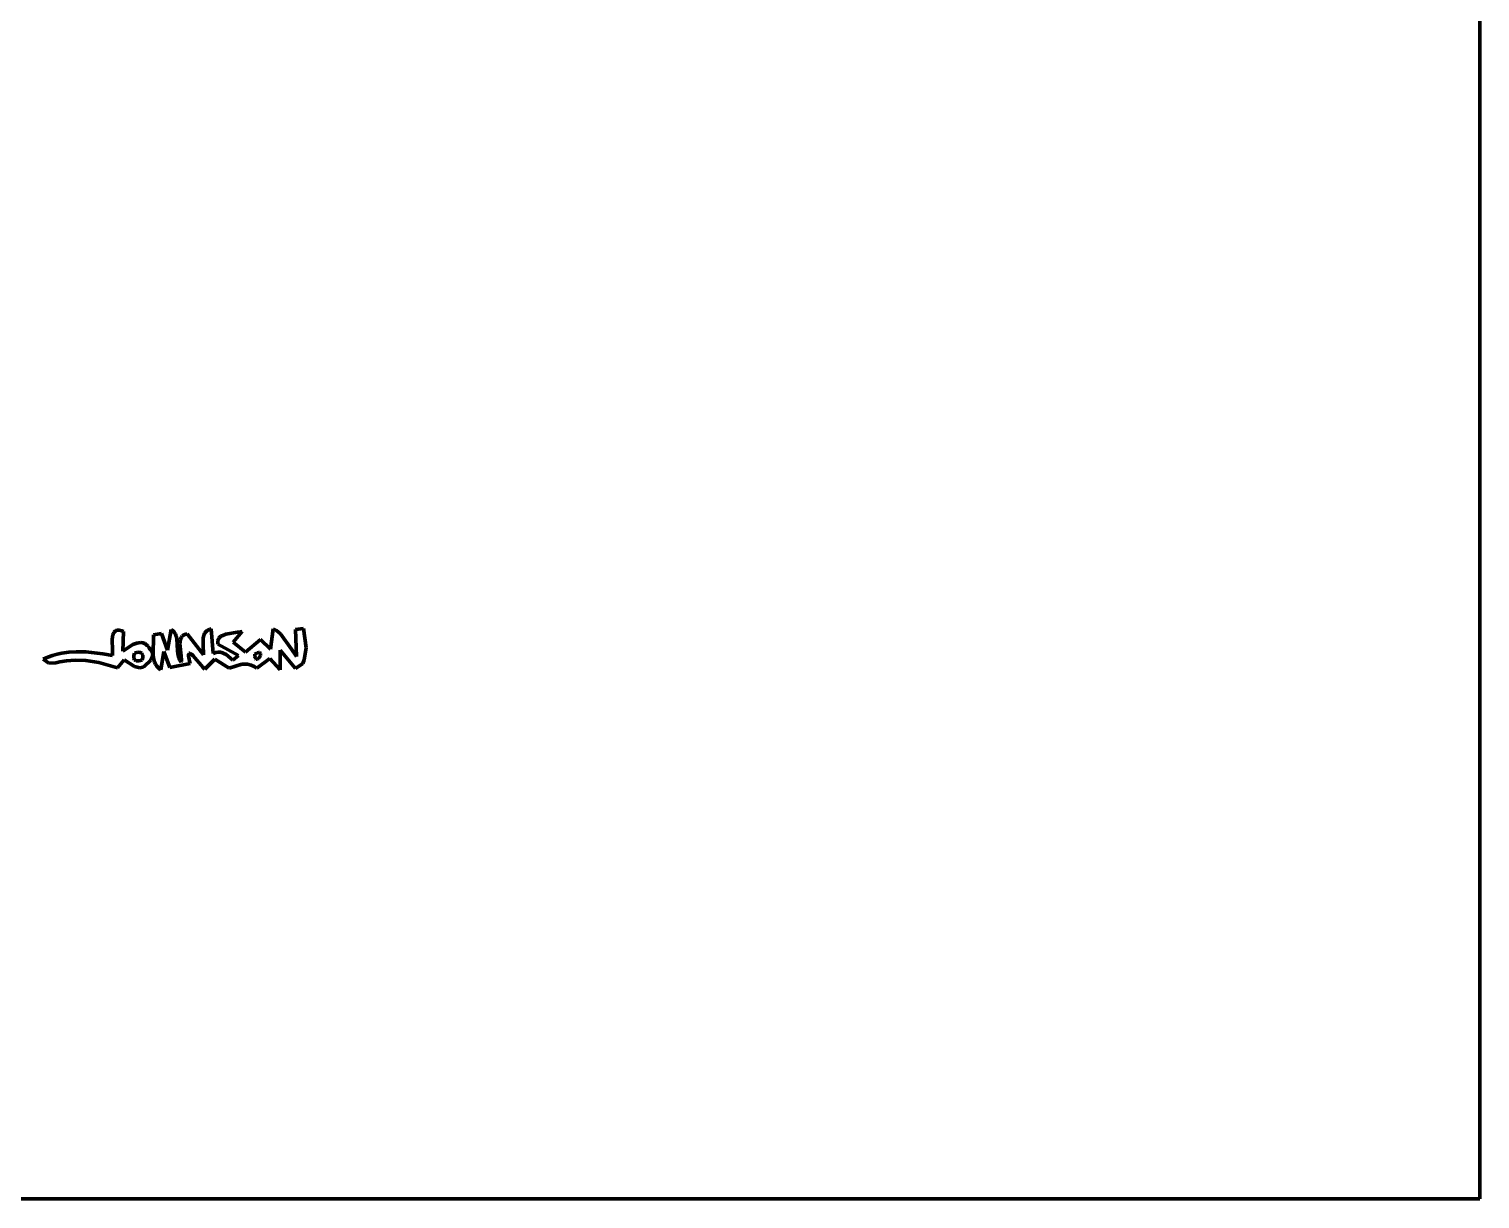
# Model space of a CAD drawing. Header units: millimetres. Extents: x 0 to 10.4, y 0 to 10.4.
# Drawn here: x 5.836 to 10.417, y 0 to 3.694 of the extents above; entities that cross this region are included whole.
import ezdxf

# ---------------------------------------------------------------- set-up
doc = ezdxf.new("R2010")
doc.units = ezdxf.units.MM
doc.layers.add('color#2b2b2bff', color=7, linetype='CONTINUOUS', lineweight=100)
doc.layers.add('color#fdfdfdff', color=7, linetype='CONTINUOUS', lineweight=100)

msp = doc.modelspace()

# ---------------------------------------------------------------- linework, layer by layer
at = {"layer": 'color#2b2b2bff'}
for p, q in [((6.1024, 1.7846), (6.1037, 1.7874)), ((6.1037, 1.7874), (6.1052, 1.7899)), ((6.1052, 1.7899), (6.1071, 1.792)), ((6.1071, 1.792), (6.1092, 1.7937)), ((6.1092, 1.7937), (6.1117, 1.7949)), ((6.1117, 1.7949), (6.1145, 1.7957)), ((6.1145, 1.7957), (6.1177, 1.796)), ((6.1177, 1.796), (6.1213, 1.7957)), ((6.1213, 1.7957), (6.1253, 1.7948)), ((6.1253, 1.7948), (6.1297, 1.7934)), ((6.1297, 1.7934), (6.1347, 1.7913)), ((6.1347, 1.7913), (6.1327, 1.7302)), ((6.2732, 1.7326), (6.2856, 1.7977)), ((6.2856, 1.7977), (6.2889, 1.7953)), ((6.2889, 1.7953), (6.2919, 1.7926)), ((6.2919, 1.7926), (6.2944, 1.7898)), ((6.2944, 1.7898), (6.2966, 1.7868)), ((6.2966, 1.7868), (6.2985, 1.7837)), ((6.3903, 1.7853), (6.3918, 1.7878)), ((6.3918, 1.7878), (6.3936, 1.7901)), ((6.3936, 1.7901), (6.3957, 1.7922)), ((6.3957, 1.7922), (6.3982, 1.7942)), ((6.3982, 1.7942), (6.4009, 1.796)), ((6.4009, 1.796), (6.4041, 1.7975)), ((6.4041, 1.7975), (6.4076, 1.7989)), ((6.4076, 1.7989), (6.4115, 1.8)), ((6.4115, 1.8), (6.418, 1.7223)), ((6.4577, 1.7833), (6.4946, 1.7894)), ((6.5096, 1.7917), (6.4804, 1.7578)), ((6.4946, 1.7894), (6.5042, 1.7907)), ((6.5042, 1.7907), (6.5096, 1.7917)), ((6.5988, 1.7362), (6.6071, 1.8007)), ((6.6071, 1.8007), (6.6179, 1.7946)), ((6.6179, 1.7946), (6.6302, 1.7846)), ((6.678, 1.7984), (6.703, 1.801)), ((6.6803, 1.7126), (6.678, 1.7984)), ((6.703, 1.801), (6.711, 1.74)), ((6.0992, 1.7668), (6.0999, 1.7746)), ((6.1, 1.7333), (6.0992, 1.7668)), ((6.0999, 1.7746), (6.1013, 1.7815)), ((6.1013, 1.7815), (6.1024, 1.7846)), ((6.1327, 1.7302), (6.1643, 1.7506)), ((6.1643, 1.7506), (6.177, 1.7552)), ((6.177, 1.7552), (6.1834, 1.7564)), ((6.1834, 1.7564), (6.1896, 1.7566)), ((6.1896, 1.7566), (6.1956, 1.7557)), ((6.1956, 1.7557), (6.1986, 1.7548)), ((6.1986, 1.7548), (6.2015, 1.7536)), ((6.2015, 1.7536), (6.2043, 1.752)), ((6.2043, 1.752), (6.207, 1.75)), ((6.207, 1.75), (6.2096, 1.7477)), ((6.2096, 1.7477), (6.2121, 1.745)), ((6.2121, 1.745), (6.2145, 1.7418)), ((6.2145, 1.7418), (6.2168, 1.7382)), ((6.2281, 1.7154), (6.229, 1.7813)), ((6.229, 1.7813), (6.2546, 1.7858)), ((6.2546, 1.7858), (6.2732, 1.7326)), ((6.2985, 1.7837), (6.3014, 1.7771)), ((6.3014, 1.7771), (6.3032, 1.7701)), ((6.3032, 1.7701), (6.3055, 1.7312)), ((6.3129, 1.7529), (6.3133, 1.7602)), ((6.3171, 1.7135), (6.3129, 1.7529)), ((6.3133, 1.7602), (6.3145, 1.7669)), ((6.3145, 1.7669), (6.3155, 1.77)), ((6.3155, 1.77), (6.3168, 1.7728)), ((6.3168, 1.7728), (6.3184, 1.7754)), ((6.3184, 1.7754), (6.3204, 1.7777)), ((6.3204, 1.7777), (6.3227, 1.7797)), ((6.3227, 1.7797), (6.3254, 1.7814)), ((6.3254, 1.7814), (6.3285, 1.7828)), ((6.3285, 1.7828), (6.3321, 1.7837)), ((6.3321, 1.7837), (6.3361, 1.7843)), ((6.3361, 1.7843), (6.3877, 1.7186)), ((6.3864, 1.7711), (6.3881, 1.78)), ((6.3866, 1.7513), (6.3864, 1.7711)), ((6.3877, 1.7186), (6.3866, 1.7513)), ((6.3881, 1.78), (6.3903, 1.7853)), ((6.4321, 1.7593), (6.4324, 1.7624)), ((6.4322, 1.7558), (6.4321, 1.7593)), ((6.4328, 1.7521), (6.4322, 1.7558)), ((6.4324, 1.7624), (6.4332, 1.7653)), ((6.4979, 1.7161), (6.4328, 1.7521)), ((6.4332, 1.7653), (6.4343, 1.768)), ((6.4343, 1.768), (6.4358, 1.7705)), ((6.4358, 1.7705), (6.4376, 1.7727)), ((6.4376, 1.7727), (6.4398, 1.7747)), ((6.4398, 1.7747), (6.4422, 1.7766)), ((6.4422, 1.7766), (6.4478, 1.7797)), ((6.4478, 1.7797), (6.4577, 1.7833)), ((6.4804, 1.7578), (6.5203, 1.7261)), ((6.5203, 1.7261), (6.5671, 1.767)), ((6.5671, 1.767), (6.5988, 1.7362)), ((6.6302, 1.7846), (6.6648, 1.736)), ((5.8812, 1.7045), (5.8955, 1.7106)), ((5.8986, 1.6923), (5.8812, 1.7045)), ((5.8955, 1.7106), (5.9101, 1.7157)), ((5.9101, 1.7157), (5.9249, 1.7198)), ((5.9342, 1.6963), (5.9208, 1.6931)), ((5.9249, 1.7198), (5.9398, 1.7231)), ((5.9545, 1.6997), (5.9342, 1.6963)), ((5.9398, 1.7231), (5.9625, 1.7263)), ((5.9818, 1.7016), (5.9545, 1.6997)), ((5.9625, 1.7263), (5.9855, 1.7279)), ((6.0159, 1.7004), (5.9818, 1.7016)), ((5.9855, 1.7279), (6.0162, 1.7275)), ((6.0565, 1.6942), (6.0159, 1.7004)), ((6.0162, 1.7275), (6.0699, 1.7217)), ((6.0699, 1.7217), (6.1001, 1.716)), ((6.1003, 1.7222), (6.1, 1.7333)), ((6.1001, 1.716), (6.1003, 1.7222)), ((6.1366, 1.7019), (6.1158, 1.6772)), ((6.1689, 1.681), (6.1366, 1.7019)), ((6.1669, 1.7157), (6.1668, 1.7078)), ((6.1668, 1.7078), (6.1693, 1.7024)), ((6.1689, 1.7238), (6.1669, 1.7157)), ((6.1796, 1.7261), (6.1689, 1.7238)), ((6.1693, 1.7024), (6.1746, 1.6996)), ((6.1746, 1.6996), (6.1826, 1.6992)), ((6.1876, 1.7259), (6.1796, 1.7261)), ((6.1826, 1.6992), (6.1932, 1.7014)), ((6.1929, 1.723), (6.1876, 1.7259)), ((6.1955, 1.7176), (6.1929, 1.723)), ((6.1932, 1.7014), (6.1953, 1.7096)), ((6.1953, 1.7096), (6.1955, 1.7176)), ((6.2211, 1.7018), (6.1999, 1.6817)), ((6.2168, 1.7382), (6.2192, 1.7359)), ((6.2192, 1.7359), (6.2213, 1.7336)), ((6.2256, 1.7106), (6.2211, 1.7018)), ((6.2213, 1.7336), (6.223, 1.7313)), ((6.223, 1.7313), (6.2255, 1.7267)), ((6.2255, 1.7267), (6.2267, 1.7221)), ((6.227, 1.7174), (6.2256, 1.7106)), ((6.2267, 1.7221), (6.227, 1.7174)), ((6.2302, 1.7037), (6.2281, 1.7154)), ((6.2327, 1.6962), (6.2302, 1.7037)), ((6.236, 1.6891), (6.2327, 1.6962)), ((6.2616, 1.7285), (6.253, 1.6704)), ((6.2813, 1.6785), (6.2616, 1.7285)), ((6.3055, 1.7312), (6.3075, 1.7157)), ((6.3075, 1.7157), (6.3096, 1.7082)), ((6.3096, 1.7082), (6.3128, 1.7012)), ((6.3128, 1.7012), (6.3148, 1.6978)), ((6.3148, 1.6978), (6.3172, 1.6945)), ((6.3179, 1.7031), (6.3171, 1.7135)), ((6.3172, 1.6945), (6.3176, 1.6971)), ((6.3176, 1.6971), (6.3179, 1.7031)), ((6.3399, 1.7204), (6.3397, 1.7179)), ((6.3397, 1.7179), (6.3399, 1.7144)), ((6.3405, 1.7222), (6.3399, 1.7204)), ((6.3399, 1.7144), (6.3406, 1.7101)), ((6.3413, 1.7233), (6.3405, 1.7222)), ((6.3406, 1.7101), (6.3416, 1.7048)), ((6.3425, 1.7237), (6.3413, 1.7233)), ((6.3416, 1.7048), (6.3432, 1.6985)), ((6.344, 1.7234), (6.3425, 1.7237)), ((6.3432, 1.6985), (6.3452, 1.6911)), ((6.3458, 1.7226), (6.344, 1.7234)), ((6.3477, 1.7213), (6.3458, 1.7226)), ((6.3499, 1.7195), (6.3477, 1.7213)), ((6.3523, 1.7173), (6.3499, 1.7195)), ((6.3548, 1.7147), (6.3523, 1.7173)), ((6.3602, 1.7088), (6.3548, 1.7147)), ((6.3801, 1.6852), (6.3602, 1.7088)), ((6.4227, 1.7043), (6.3918, 1.6734)), ((6.418, 1.7223), (6.4257, 1.7255)), ((6.468, 1.6762), (6.4227, 1.7043)), ((6.4257, 1.7255), (6.4331, 1.7269)), ((6.4331, 1.7269), (6.4423, 1.7264)), ((6.4423, 1.7264), (6.4592, 1.7191)), ((6.4592, 1.7191), (6.4801, 1.7012)), ((6.4801, 1.7012), (6.4979, 1.7161)), ((6.5529, 1.7227), (6.5489, 1.7207)), ((6.5489, 1.7207), (6.5492, 1.7163)), ((6.5492, 1.7163), (6.5497, 1.7127)), ((6.5497, 1.7127), (6.5504, 1.7098)), ((6.5504, 1.7098), (6.5513, 1.7076)), ((6.5513, 1.7076), (6.5523, 1.7059)), ((6.5523, 1.7059), (6.5535, 1.7049)), ((6.5563, 1.724), (6.5529, 1.7227)), ((6.5535, 1.7049), (6.5548, 1.7043)), ((6.5548, 1.7043), (6.5562, 1.7042)), ((6.5963, 1.7066), (6.5552, 1.6759)), ((6.5562, 1.7042), (6.5576, 1.7045)), ((6.5592, 1.7248), (6.5563, 1.724)), ((6.5576, 1.7045), (6.559, 1.7052)), ((6.559, 1.7052), (6.5604, 1.7062)), ((6.5616, 1.7251), (6.5592, 1.7248)), ((6.5604, 1.7062), (6.5641, 1.7106)), ((6.5635, 1.725), (6.5616, 1.7251)), ((6.565, 1.7245), (6.5635, 1.725)), ((6.5641, 1.7106), (6.5667, 1.7161)), ((6.5661, 1.7237), (6.565, 1.7245)), ((6.5669, 1.7225), (6.5661, 1.7237)), ((6.5667, 1.7161), (6.5674, 1.7196)), ((6.5673, 1.7211), (6.5669, 1.7225)), ((6.5674, 1.7196), (6.5673, 1.7211)), ((6.6291, 1.6709), (6.5963, 1.7066)), ((6.6296, 1.7333), (6.6291, 1.6709)), ((6.6774, 1.6751), (6.6296, 1.7333)), ((6.6648, 1.736), (6.6803, 1.7126)), ((6.7045, 1.7021), (6.7005, 1.6909)), ((6.711, 1.74), (6.7045, 1.7021)), ((5.9208, 1.6931), (5.8986, 1.6923)), ((6.1158, 1.6772), (6.0565, 1.6942)), ((6.1862, 1.6775), (6.1689, 1.681)), ((6.1957, 1.6789), (6.1862, 1.6775)), ((6.1999, 1.6817), (6.1957, 1.6789)), ((6.2404, 1.6824), (6.236, 1.6891)), ((6.2431, 1.6792), (6.2404, 1.6824)), ((6.246, 1.6762), (6.2431, 1.6792)), ((6.2493, 1.6732), (6.246, 1.6762)), ((6.253, 1.6704), (6.2493, 1.6732)), ((6.3452, 1.6911), (6.2813, 1.6785)), ((6.3853, 1.6795), (6.3801, 1.6852)), ((6.3876, 1.6771), (6.3853, 1.6795)), ((6.3898, 1.675), (6.3876, 1.6771)), ((6.3918, 1.6734), (6.3898, 1.675)), ((6.5077, 1.6891), (6.468, 1.6762)), ((6.526, 1.689), (6.5077, 1.6891)), ((6.5379, 1.6859), (6.526, 1.689)), ((6.5467, 1.6818), (6.5379, 1.6859)), ((6.5552, 1.6759), (6.5467, 1.6818)), ((6.7005, 1.6909), (6.6774, 1.6751))]:
    msp.add_line(p, q, dxfattribs=at)
at = {"layer": 'color#fdfdfdff'}
for p, q in [((10.4167, 10.4167), (10.4167, 0)), ((6.1037, 1.7874), (6.1024, 1.7846)), ((6.1052, 1.7899), (6.1037, 1.7874)), ((6.1071, 1.792), (6.1052, 1.7899)), ((6.1092, 1.7937), (6.1071, 1.792)), ((6.1117, 1.7949), (6.1092, 1.7937)), ((6.1145, 1.7957), (6.1117, 1.7949)), ((6.1177, 1.796), (6.1145, 1.7957)), ((6.1213, 1.7957), (6.1177, 1.796)), ((6.1253, 1.7948), (6.1213, 1.7957)), ((6.1297, 1.7934), (6.1253, 1.7948)), ((6.1347, 1.7913), (6.1297, 1.7934)), ((6.1327, 1.7302), (6.1347, 1.7913)), ((6.2856, 1.7977), (6.2732, 1.7326)), ((6.2889, 1.7953), (6.2856, 1.7977)), ((6.2919, 1.7926), (6.2889, 1.7953)), ((6.2944, 1.7898), (6.2919, 1.7926)), ((6.2966, 1.7868), (6.2944, 1.7898)), ((6.2985, 1.7837), (6.2966, 1.7868)), ((6.3918, 1.7878), (6.3903, 1.7853)), ((6.3936, 1.7901), (6.3918, 1.7878)), ((6.3957, 1.7922), (6.3936, 1.7901)), ((6.3982, 1.7942), (6.3957, 1.7922)), ((6.4009, 1.796), (6.3982, 1.7942)), ((6.4041, 1.7975), (6.4009, 1.796)), ((6.4076, 1.7989), (6.4041, 1.7975)), ((6.4115, 1.8), (6.4076, 1.7989)), ((6.418, 1.7223), (6.4115, 1.8)), ((6.4946, 1.7894), (6.4577, 1.7833)), ((6.4804, 1.7578), (6.5096, 1.7917)), ((6.5042, 1.7907), (6.4946, 1.7894)), ((6.5096, 1.7917), (6.5042, 1.7907)), ((6.6071, 1.8007), (6.5988, 1.7362)), ((6.6179, 1.7946), (6.6071, 1.8007)), ((6.6302, 1.7846), (6.6179, 1.7946)), ((6.703, 1.801), (6.678, 1.7984)), ((6.678, 1.7984), (6.6803, 1.7126)), ((6.711, 1.74), (6.703, 1.801)), ((6.0999, 1.7746), (6.0992, 1.7668)), ((6.0992, 1.7668), (6.1, 1.7333)), ((6.1013, 1.7815), (6.0999, 1.7746)), ((6.1024, 1.7846), (6.1013, 1.7815)), ((6.1643, 1.7506), (6.1327, 1.7302)), ((6.177, 1.7552), (6.1643, 1.7506)), ((6.1834, 1.7564), (6.177, 1.7552)), ((6.1896, 1.7566), (6.1834, 1.7564)), ((6.1956, 1.7557), (6.1896, 1.7566)), ((6.1986, 1.7548), (6.1956, 1.7557)), ((6.2015, 1.7536), (6.1986, 1.7548)), ((6.2043, 1.752), (6.2015, 1.7536)), ((6.207, 1.75), (6.2043, 1.752)), ((6.2096, 1.7477), (6.207, 1.75)), ((6.2121, 1.745), (6.2096, 1.7477)), ((6.2145, 1.7418), (6.2121, 1.745)), ((6.2168, 1.7382), (6.2145, 1.7418)), ((6.229, 1.7813), (6.2281, 1.7154)), ((6.2546, 1.7858), (6.229, 1.7813)), ((6.2732, 1.7326), (6.2546, 1.7858)), ((6.3014, 1.7771), (6.2985, 1.7837)), ((6.3032, 1.7701), (6.3014, 1.7771)), ((6.3055, 1.7312), (6.3032, 1.7701)), ((6.3133, 1.7602), (6.3129, 1.7529)), ((6.3129, 1.7529), (6.3171, 1.7135)), ((6.3145, 1.7669), (6.3133, 1.7602)), ((6.3155, 1.77), (6.3145, 1.7669)), ((6.3168, 1.7728), (6.3155, 1.77)), ((6.3184, 1.7754), (6.3168, 1.7728)), ((6.3204, 1.7777), (6.3184, 1.7754)), ((6.3227, 1.7797), (6.3204, 1.7777)), ((6.3254, 1.7814), (6.3227, 1.7797)), ((6.3285, 1.7828), (6.3254, 1.7814)), ((6.3321, 1.7837), (6.3285, 1.7828)), ((6.3361, 1.7843), (6.3321, 1.7837)), ((6.3877, 1.7186), (6.3361, 1.7843)), ((6.3881, 1.78), (6.3864, 1.7711)), ((6.3864, 1.7711), (6.3866, 1.7513)), ((6.3866, 1.7513), (6.3877, 1.7186)), ((6.3903, 1.7853), (6.3881, 1.78)), ((6.4324, 1.7624), (6.4321, 1.7593)), ((6.4321, 1.7593), (6.4322, 1.7558)), ((6.4322, 1.7558), (6.4328, 1.7521)), ((6.4332, 1.7653), (6.4324, 1.7624)), ((6.4328, 1.7521), (6.4979, 1.7161)), ((6.4343, 1.768), (6.4332, 1.7653)), ((6.4358, 1.7705), (6.4343, 1.768)), ((6.4376, 1.7727), (6.4358, 1.7705)), ((6.4398, 1.7747), (6.4376, 1.7727)), ((6.4422, 1.7766), (6.4398, 1.7747)), ((6.4478, 1.7797), (6.4422, 1.7766)), ((6.4577, 1.7833), (6.4478, 1.7797)), ((6.5203, 1.7261), (6.4804, 1.7578)), ((6.5671, 1.767), (6.5203, 1.7261)), ((6.5988, 1.7362), (6.5671, 1.767)), ((6.6648, 1.736), (6.6302, 1.7846)), ((5.8955, 1.7106), (5.8812, 1.7045)), ((5.8812, 1.7045), (5.8986, 1.6923)), ((5.9101, 1.7157), (5.8955, 1.7106)), ((5.9249, 1.7198), (5.9101, 1.7157)), ((5.9208, 1.6931), (5.9342, 1.6963)), ((5.9398, 1.7231), (5.9249, 1.7198)), ((5.9342, 1.6963), (5.9545, 1.6997)), ((5.9625, 1.7263), (5.9398, 1.7231)), ((5.9545, 1.6997), (5.9818, 1.7016)), ((5.9855, 1.7279), (5.9625, 1.7263)), ((5.9818, 1.7016), (6.0159, 1.7004)), ((6.0162, 1.7275), (5.9855, 1.7279)), ((6.0159, 1.7004), (6.0565, 1.6942)), ((6.0699, 1.7217), (6.0162, 1.7275)), ((6.1001, 1.716), (6.0699, 1.7217)), ((6.1, 1.7333), (6.1003, 1.7222)), ((6.1003, 1.7222), (6.1001, 1.716)), ((6.1158, 1.6772), (6.1366, 1.7019)), ((6.1366, 1.7019), (6.1689, 1.681)), ((6.1668, 1.7078), (6.1669, 1.7157)), ((6.1693, 1.7024), (6.1668, 1.7078)), ((6.1669, 1.7157), (6.1689, 1.7238)), ((6.1689, 1.7238), (6.1796, 1.7261)), ((6.1746, 1.6996), (6.1693, 1.7024)), ((6.1826, 1.6992), (6.1746, 1.6996)), ((6.1796, 1.7261), (6.1876, 1.7259)), ((6.1932, 1.7014), (6.1826, 1.6992)), ((6.1876, 1.7259), (6.1929, 1.723)), ((6.1929, 1.723), (6.1955, 1.7176)), ((6.1953, 1.7096), (6.1932, 1.7014)), ((6.1955, 1.7176), (6.1953, 1.7096)), ((6.1999, 1.6817), (6.2211, 1.7018)), ((6.2192, 1.7359), (6.2168, 1.7382)), ((6.2213, 1.7336), (6.2192, 1.7359)), ((6.2211, 1.7018), (6.2256, 1.7106)), ((6.223, 1.7313), (6.2213, 1.7336)), ((6.2255, 1.7267), (6.223, 1.7313)), ((6.2267, 1.7221), (6.2255, 1.7267)), ((6.2256, 1.7106), (6.227, 1.7174)), ((6.227, 1.7174), (6.2267, 1.7221)), ((6.2281, 1.7154), (6.2302, 1.7037)), ((6.2302, 1.7037), (6.2327, 1.6962)), ((6.2327, 1.6962), (6.236, 1.6891)), ((6.253, 1.6704), (6.2616, 1.7285)), ((6.2616, 1.7285), (6.2813, 1.6785)), ((6.3075, 1.7157), (6.3055, 1.7312)), ((6.3096, 1.7082), (6.3075, 1.7157)), ((6.3128, 1.7012), (6.3096, 1.7082)), ((6.3148, 1.6978), (6.3128, 1.7012)), ((6.3172, 1.6945), (6.3148, 1.6978)), ((6.3171, 1.7135), (6.3179, 1.7031)), ((6.3176, 1.6971), (6.3172, 1.6945)), ((6.3179, 1.7031), (6.3176, 1.6971)), ((6.3397, 1.7179), (6.3399, 1.7204)), ((6.3399, 1.7144), (6.3397, 1.7179)), ((6.3399, 1.7204), (6.3405, 1.7222)), ((6.3406, 1.7101), (6.3399, 1.7144)), ((6.3405, 1.7222), (6.3413, 1.7233)), ((6.3416, 1.7048), (6.3406, 1.7101)), ((6.3413, 1.7233), (6.3425, 1.7237)), ((6.3432, 1.6985), (6.3416, 1.7048)), ((6.3425, 1.7237), (6.344, 1.7234)), ((6.3452, 1.6911), (6.3432, 1.6985)), ((6.344, 1.7234), (6.3458, 1.7226)), ((6.3458, 1.7226), (6.3477, 1.7213)), ((6.3477, 1.7213), (6.3499, 1.7195)), ((6.3499, 1.7195), (6.3523, 1.7173)), ((6.3523, 1.7173), (6.3548, 1.7147)), ((6.3548, 1.7147), (6.3602, 1.7088)), ((6.3602, 1.7088), (6.3801, 1.6852)), ((6.3918, 1.6734), (6.4227, 1.7043)), ((6.4257, 1.7255), (6.418, 1.7223)), ((6.4227, 1.7043), (6.468, 1.6762)), ((6.4331, 1.7269), (6.4257, 1.7255)), ((6.4423, 1.7264), (6.4331, 1.7269)), ((6.4592, 1.7191), (6.4423, 1.7264)), ((6.4801, 1.7012), (6.4592, 1.7191)), ((6.4979, 1.7161), (6.4801, 1.7012)), ((6.5489, 1.7207), (6.5529, 1.7227)), ((6.5492, 1.7163), (6.5489, 1.7207)), ((6.5497, 1.7127), (6.5492, 1.7163)), ((6.5504, 1.7098), (6.5497, 1.7127)), ((6.5513, 1.7076), (6.5504, 1.7098)), ((6.5523, 1.7059), (6.5513, 1.7076)), ((6.5535, 1.7049), (6.5523, 1.7059)), ((6.5529, 1.7227), (6.5563, 1.724)), ((6.5548, 1.7043), (6.5535, 1.7049)), ((6.5562, 1.7042), (6.5548, 1.7043)), ((6.5552, 1.6759), (6.5963, 1.7066)), ((6.5576, 1.7045), (6.5562, 1.7042)), ((6.5563, 1.724), (6.5592, 1.7248)), ((6.559, 1.7052), (6.5576, 1.7045)), ((6.5604, 1.7062), (6.559, 1.7052)), ((6.5592, 1.7248), (6.5616, 1.7251)), ((6.5641, 1.7106), (6.5604, 1.7062)), ((6.5616, 1.7251), (6.5635, 1.725)), ((6.5635, 1.725), (6.565, 1.7245)), ((6.5667, 1.7161), (6.5641, 1.7106)), ((6.565, 1.7245), (6.5661, 1.7237)), ((6.5661, 1.7237), (6.5669, 1.7225)), ((6.5674, 1.7196), (6.5667, 1.7161)), ((6.5669, 1.7225), (6.5673, 1.7211)), ((6.5673, 1.7211), (6.5674, 1.7196)), ((6.5963, 1.7066), (6.6291, 1.6709)), ((6.6291, 1.6709), (6.6296, 1.7333)), ((6.6296, 1.7333), (6.6774, 1.6751)), ((6.6803, 1.7126), (6.6648, 1.736)), ((6.7005, 1.6909), (6.7045, 1.7021)), ((6.7045, 1.7021), (6.711, 1.74)), ((5.8986, 1.6923), (5.9208, 1.6931)), ((6.0565, 1.6942), (6.1158, 1.6772)), ((6.1689, 1.681), (6.1862, 1.6775)), ((6.1862, 1.6775), (6.1957, 1.6789)), ((6.1957, 1.6789), (6.1999, 1.6817)), ((6.236, 1.6891), (6.2404, 1.6824)), ((6.2404, 1.6824), (6.2431, 1.6792)), ((6.2431, 1.6792), (6.246, 1.6762)), ((6.246, 1.6762), (6.2493, 1.6732)), ((6.2493, 1.6732), (6.253, 1.6704)), ((6.2813, 1.6785), (6.3452, 1.6911)), ((6.3801, 1.6852), (6.3853, 1.6795)), ((6.3853, 1.6795), (6.3876, 1.6771)), ((6.3876, 1.6771), (6.3898, 1.675)), ((6.3898, 1.675), (6.3918, 1.6734)), ((6.468, 1.6762), (6.5077, 1.6891)), ((6.5077, 1.6891), (6.526, 1.689)), ((6.526, 1.689), (6.5379, 1.6859)), ((6.5379, 1.6859), (6.5467, 1.6818)), ((6.5467, 1.6818), (6.5552, 1.6759)), ((6.6774, 1.6751), (6.7005, 1.6909)), ((10.4167, 0), (0, 0))]:
    msp.add_line(p, q, dxfattribs=at)

doc.saveas('drawing.dxf')
